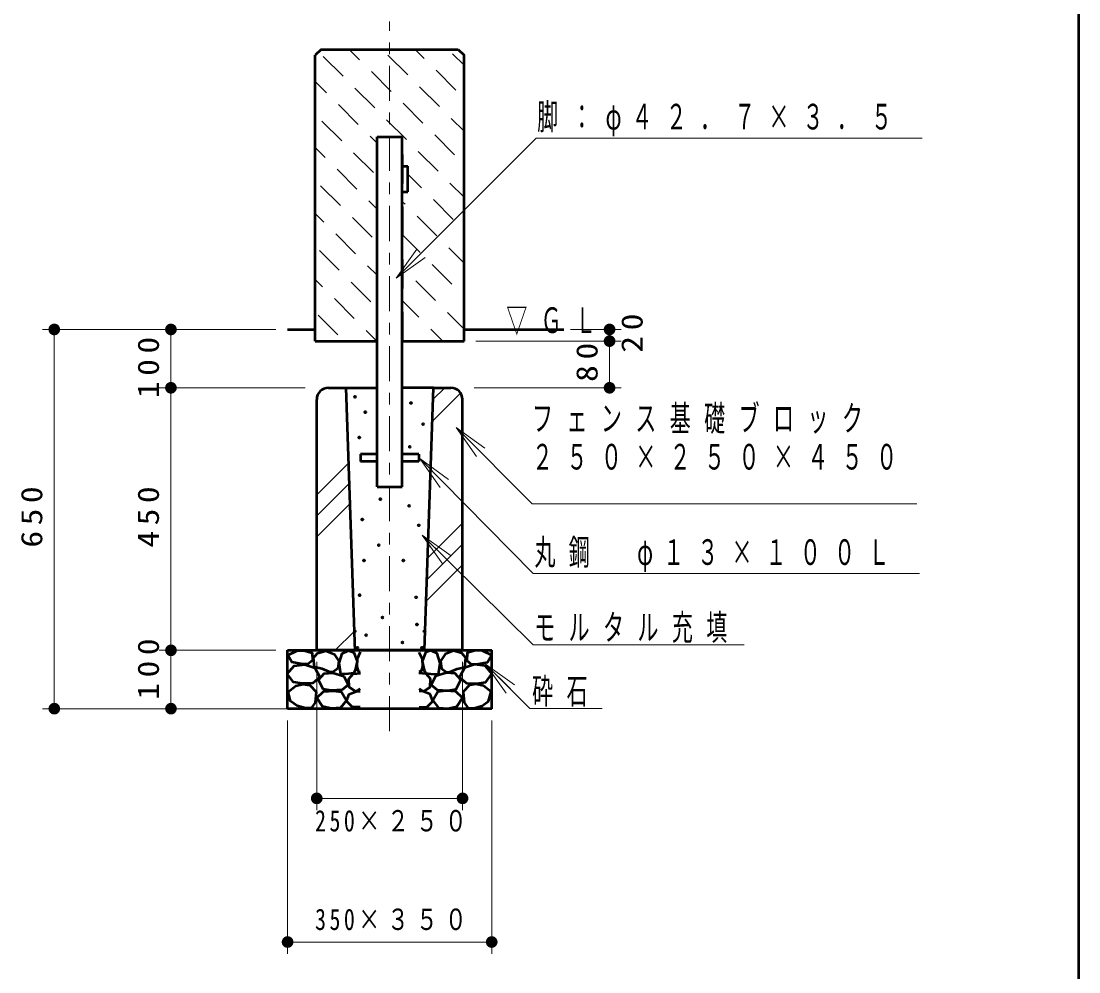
# Model space of a CAD drawing. Units: millimetres on the paper, with parts at other scales. Extents: x -385 to 0, y -594 to 267.
# Drawn here: x -90.7 to 0, y -520 to -438.5 of the extents above; entities that cross this region are included whole.
import ezdxf

# ---------------------------------------------------------------- set-up
doc = ezdxf.new("R2010")
doc.units = ezdxf.units.MM
doc.linetypes.add('USER1', pattern=[4.5, 2.5, -2])
doc.linetypes.add('USER2', pattern=[6, 3, -1, 1, -1])
doc.layers.add('LY_1', color=140, linetype='Continuous', lineweight=50)
doc.styles.add('ＭＳ ゴシック', font='')
doc.styles.get('ＭＳ ゴシック').set_extended_font_data('MS Gothic')

# ---------------------------------------------------------------- blocks, each defined once
blk = doc.blocks.new('filled_dot')
at = {"color": 0, "linetype": 'Continuous', "lineweight": -2, "const_width": 1.25}
blk.add_lwpolyline([(-0.625, 0, 1), (0.625, 0, 1)], format="xyb", close=True, dxfattribs=at)

msp = doc.modelspace()

# ---------------------------------------------------------------- linework, layer by layer
at = {"layer": 'LY_1', "color": 7}
for p, q in [((0, -594), (0, -327)), ((-67.833, -464.917), (-65.458, -464.917)), ((-52.708, -464.917), (-44.157, -464.917))]:
    msp.add_line(p, q, dxfattribs=at)
at = {"layer": 'LY_1', "color": 7, "linetype": 'USER2', "lineweight": 13}
msp.add_line((-59.083, -499.336), (-59.083, -438.535), dxfattribs=at)
at = {"layer": 'LY_1'}
for p, q in [((-64.958, -440.917), (-65.458, -441.417)), ((-65.458, -465.917), (-65.458, -441.417)), ((-64.958, -440.917), (-53.208, -440.917)), ((-53.208, -440.917), (-52.708, -441.417)), ((-52.708, -465.917), (-52.708, -441.417)), ((-60.153, -478.417), (-60.153, -448.417)), ((-60.153, -448.417), (-58.013, -448.417)), ((-58.013, -478.417), (-58.013, -448.417)), ((-58.013, -450.917), (-57.513, -450.917)), ((-57.513, -453.117), (-57.513, -450.917)), ((-58.013, -453.117), (-57.513, -453.117)), ((-65.458, -465.917), (-60.153, -465.917)), ((-58.013, -465.917), (-52.708, -465.917)), ((-64.333, -469.917), (-62.833, -469.917)), ((-62.833, -469.917), (-60.153, -469.917)), ((-62.833, -469.917), (-62.081, -492.517)), ((-55.333, -469.917), (-58.013, -469.917)), ((-56.083, -492.417), (-55.333, -469.917)), ((-55.333, -469.917), (-53.833, -469.917)), ((-65.333, -492.417), (-65.333, -470.917)), ((-52.833, -492.417), (-52.833, -470.917)), ((-61.583, -475.592), (-61.583, -476.242)), ((-60.153, -475.592), (-61.583, -475.592)), ((-56.583, -475.592), (-58.013, -475.592)), ((-56.583, -475.592), (-56.583, -476.242)), ((-60.153, -476.242), (-61.583, -476.242)), ((-56.583, -476.242), (-58.013, -476.242)), ((-60.153, -478.417), (-58.013, -478.417)), ((-67.833, -497.417), (-67.833, -492.417)), ((-67.833, -492.417), (-50.333, -492.417)), ((-52.833, -492.417), (-65.333, -492.417)), ((-50.333, -497.417), (-50.333, -492.417)), ((-50.333, -497.417), (-67.833, -497.417))]:
    msp.add_line(p, q, dxfattribs=at)
at = {"layer": 'LY_1', "color": 7, "lineweight": 13}
for p, q in [((-63.074, -443.215), (-64.771, -441.517)), ((-61.66, -441.8), (-62.543, -440.917)), ((-57.53, -443.101), (-59.227, -441.404)), ((-56.116, -441.687), (-56.886, -440.917)), ((-52.708, -442.267), (-53.684, -441.291)), ((-58.944, -444.516), (-60.641, -442.819)), ((-53.401, -444.402), (-55.098, -442.705)), ((-64.488, -444.629), (-65.458, -443.659)), ((-60.359, -445.93), (-62.056, -444.233)), ((-54.815, -445.817), (-56.512, -444.12)), ((-61.773, -447.344), (-63.47, -445.647)), ((-56.229, -447.231), (-57.926, -445.534)), ((-57.643, -448.645), (-59.34, -446.948)), ((-52.708, -447.923), (-53.797, -446.835)), ((-63.187, -448.758), (-64.884, -447.061)), ((-60.153, -448.964), (-60.755, -448.362)), ((-58.527, -460.524), (-46.53, -448.528)), ((-53.514, -449.946), (-55.211, -448.249)), ((-46.53, -448.528), (-13.436, -448.528)), ((-64.601, -450.172), (-65.458, -449.316)), ((-54.928, -451.36), (-56.625, -449.663)), ((-60.472, -451.474), (-62.169, -449.776)), ((-61.886, -452.888), (-63.583, -451.191)), ((-56.342, -452.775), (-57.513, -451.604)), ((-52.708, -453.58), (-53.91, -452.379)), ((-63.3, -454.302), (-64.997, -452.605)), ((-60.153, -454.621), (-60.868, -453.906)), ((-57.756, -454.189), (-57.913, -454.032)), ((-53.627, -455.49), (-55.324, -453.793)), ((-64.714, -455.716), (-65.458, -454.972)), ((-60.585, -457.017), (-62.282, -455.32)), ((-55.041, -456.904), (-56.738, -455.207)), ((-61.999, -458.431), (-63.696, -456.734)), ((-56.455, -458.318), (-57.913, -456.861)), ((-63.413, -459.846), (-65.11, -458.149)), ((-58.527, -460.524), (-56.759, -458.049)), ((-58.527, -460.524), (-56.405, -458.403)), ((-56.052, -458.757), (-58.527, -460.524)), ((-52.708, -459.237), (-54.023, -457.922)), ((-60.153, -460.277), (-60.981, -459.45)), ((-57.87, -459.733), (-57.913, -459.689)), ((-53.74, -461.034), (-55.437, -459.337)), ((-64.828, -461.26), (-65.458, -460.629)), ((-60.698, -462.561), (-62.395, -460.864)), ((-55.154, -462.448), (-56.851, -460.751)), ((-62.112, -463.975), (-63.809, -462.278)), ((-52.708, -462.066), (-52.722, -462.052)), ((-56.569, -463.862), (-57.913, -462.517)), ((-63.526, -465.389), (-65.224, -463.692)), ((-52.708, -464.894), (-54.136, -463.466)), ((-68.833, -464.917), (-88.833, -464.917)), ((-87.833, -497.417), (-87.833, -464.917)), ((-77.833, -469.917), (-77.833, -464.917)), ((-60.171, -465.917), (-61.094, -464.993)), ((-54.514, -465.917), (-55.55, -464.88)), ((-43.583, -464.917), (-39.23, -464.917)), ((-40.23, -464.917), (-40.23, -465.917)), ((-51.708, -465.917), (-39.23, -465.917)), ((-40.23, -465.917), (-40.23, -469.917)), ((-66.333, -469.917), (-78.833, -469.917)), ((-77.833, -492.417), (-77.833, -469.917)), ((-55.429, -472.792), (-53, -470.363)), ((-55.367, -470.934), (-54.35, -469.917)), ((-51.833, -469.917), (-39.23, -469.917)), ((-51.625, -475.791), (-53.381, -473.307)), ((-53.381, -473.307), (-50.915, -475.087)), ((-53.381, -473.307), (-51.27, -475.439)), ((-53.381, -473.307), (-46.876, -479.876)), ((-54.75, -478.47), (-56.502, -475.983)), ((-56.502, -475.983), (-54.039, -477.767)), ((-56.502, -475.983), (-54.394, -478.119)), ((-56.502, -475.983), (-46.769, -485.846)), ((-65.333, -479.104), (-62.618, -476.388)), ((-65.333, -480.9), (-62.56, -478.127)), ((-65.333, -482.696), (-62.502, -479.865)), ((-46.876, -479.876), (-13.876, -479.876)), ((-55.819, -484.496), (-52.833, -481.51)), ((-54.513, -485.02), (-56.3, -482.559)), ((-56.3, -482.559), (-53.812, -484.307)), ((-56.3, -482.559), (-54.162, -484.663)), ((-56.3, -482.559), (-46.771, -491.939)), ((-55.881, -486.353), (-52.833, -483.306)), ((-55.943, -488.211), (-52.833, -485.102)), ((-46.769, -485.846), (-13.667, -485.846)), ((-63.74, -492.417), (-62.138, -490.815)), ((-46.771, -491.939), (-28.694, -491.939)), ((-68.833, -492.417), (-78.833, -492.417)), ((-77.833, -497.417), (-77.833, -492.417)), ((-65.333, -493.417), (-65.333, -506.104)), ((-52.833, -493.417), (-52.833, -506.104)), ((-49.089, -496.082), (-50.855, -493.606)), ((-50.855, -493.606), (-48.381, -495.376)), ((-50.855, -493.606), (-48.735, -495.729)), ((-50.855, -493.606), (-47.073, -497.394)), ((-63.355, -497.417), (-88.833, -497.417)), ((-47.073, -497.394), (-40.869, -497.394)), ((-67.833, -498.417), (-67.833, -518.417)), ((-50.333, -498.417), (-50.333, -518.417)), ((-52.833, -505.104), (-65.333, -505.104)), ((-50.333, -517.417), (-67.833, -517.417))]:
    msp.add_line(p, q, dxfattribs=at)
at = {"layer": 'LY_1', "color": 7, "linetype": 'USER1', "lineweight": 13}
for p, q in [((-60.253, -465.917), (-60.253, -448.417)), ((-57.913, -465.917), (-57.913, -448.417))]:
    msp.add_line(p, q, dxfattribs=at)
at = {"layer": 'LY_1'}
for points in [[(-66.566, -493.592), (-67.483, -493.418), (-67.818, -492.824), (-67.037, -492.464), (-66.43, -492.427), (-65.724, -492.625), (-65.711, -493.282), (-66.083, -493.604)], [(-64.274, -494.248), (-64.869, -494.013), (-65.526, -493.864), (-65.625, -493.071), (-65.278, -492.65), (-64.559, -492.452), (-63.853, -492.749), (-63.432, -493.344), (-63.531, -493.988), (-63.952, -494.285)], [(-62.143, -494.372), (-62.602, -494.422), (-63.258, -494.447), (-63.407, -493.53), (-63.159, -492.7), (-62.602, -492.427), (-62.156, -492.613), (-61.871, -493.369), (-62.032, -494.124)], [(-56.023, -494.372), (-55.565, -494.422), (-54.908, -494.447), (-54.759, -493.53), (-55.007, -492.7), (-55.565, -492.427), (-56.011, -492.613), (-56.296, -493.369), (-56.134, -494.124)], [(-53.892, -494.248), (-53.297, -494.013), (-52.641, -493.864), (-52.542, -493.071), (-52.888, -492.65), (-53.607, -492.452), (-54.313, -492.749), (-54.734, -493.344), (-54.635, -493.988), (-54.214, -494.285)], [(-51.6, -493.592), (-50.683, -493.418), (-50.349, -492.824), (-51.129, -492.464), (-51.736, -492.427), (-52.442, -492.625), (-52.455, -493.282), (-52.083, -493.604)], [(-66.566, -495.264), (-67.334, -495.153), (-67.855, -494.434), (-67.26, -493.753), (-66.368, -493.629), (-65.488, -493.914), (-65.08, -494.719), (-65.662, -495.239)], [(-51.6, -495.264), (-50.832, -495.153), (-50.311, -494.434), (-50.906, -493.753), (-51.798, -493.629), (-52.678, -493.914), (-53.087, -494.719), (-52.504, -495.239)], [(-64.101, -495.859), (-64.782, -495.735), (-65.179, -494.954), (-64.696, -494.409), (-63.952, -494.335), (-63.023, -494.62), (-62.651, -495.388), (-63.159, -495.797)], [(-54.065, -495.859), (-53.384, -495.735), (-52.988, -494.954), (-53.471, -494.409), (-54.214, -494.335), (-55.143, -494.62), (-55.515, -495.388), (-55.007, -495.797)], [(-66.306, -497.383), (-67.012, -497.16), (-67.57, -496.763), (-67.793, -495.983), (-67.136, -495.45), (-66.512, -495.305), (-65.922, -495.413), (-65.377, -495.97), (-65.464, -496.887), (-65.786, -497.333)], [(-64.064, -497.396), (-64.844, -497.235), (-65.315, -496.479), (-64.757, -495.946), (-63.89, -495.897), (-63.209, -495.983), (-62.788, -496.714), (-63.283, -497.334)], [(-54.103, -497.396), (-53.322, -497.235), (-52.851, -496.479), (-53.409, -495.946), (-54.276, -495.897), (-54.957, -495.983), (-55.379, -496.714), (-54.883, -497.334)], [(-51.86, -497.383), (-51.154, -497.16), (-50.596, -496.763), (-50.373, -495.983), (-51.03, -495.45), (-51.654, -495.305), (-52.244, -495.413), (-52.789, -495.97), (-52.703, -496.887), (-52.38, -497.333)]]:
    msp.add_lwpolyline(points, close=True, dxfattribs=at)
for points in [[(-61.598, -492.588), (-61.858, -493.158), (-61.908, -493.815), (-61.784, -494.199), (-61.623, -494.261)], [(-56.568, -492.588), (-56.308, -493.158), (-56.258, -493.815), (-56.382, -494.199), (-56.543, -494.261)], [(-61.611, -495.723), (-61.995, -495.958), (-62.552, -495.562), (-62.589, -494.855), (-62.205, -494.422), (-61.586, -494.385)], [(-56.556, -495.723), (-56.172, -495.958), (-55.614, -495.562), (-55.577, -494.855), (-55.961, -494.422), (-56.58, -494.385)], [(-61.611, -497.284), (-62.292, -497.259), (-62.788, -496.788), (-62.565, -496.169), (-61.945, -495.958), (-61.611, -495.921)], [(-56.556, -497.284), (-55.874, -497.259), (-55.379, -496.788), (-55.602, -496.169), (-56.221, -495.958), (-56.556, -495.921)]]:
    msp.add_lwpolyline(points, dxfattribs=at)
for centre in [(-62.05, -470.691), (-57.255, -471.218), (-61.171, -472.004), (-56.212, -473.035), (-61.686, -474.173), (-57.349, -474.97), (-59.879, -479.457), (-57.41, -480.031), (-61.425, -481.203), (-56.587, -481.702), (-60.004, -483.398), (-61.276, -484.72), (-57.909, -484.72), (-61.66, -487.685), (-56.808, -487.869), (-59.7, -489.601), (-56.745, -490.205), (-62.074, -490.787), (-61.101, -491.12), (-56.092, -490.787), (-61.851, -492.203), (-57.976, -491.752), (-56.316, -492.203)]:
    msp.add_circle(centre, 0.05, dxfattribs=at)
for centre, start, end in [((-64.333, -470.917), 90, 180), ((-53.833, -470.917), 0, 90)]:
    msp.add_arc(centre, 1, start, end, dxfattribs=at)

# ---------------------------------------------------------------- block references
at = {"layer": 'LY_1', "color": 7, "lineweight": 13, "xscale": 0.4, "yscale": 0.4}
for p, rotation in [((-87.833, -464.917), 270), ((-77.833, -464.917), 270), ((-40.23, -464.917), 270), ((-40.23, -465.917), 270), ((-40.23, -465.917), 90), ((-77.833, -469.917), 270), ((-77.833, -469.917), 90), ((-40.23, -469.917), 90), ((-77.833, -492.417), 270), ((-77.833, -492.417), 90), ((-87.833, -497.417), 90), ((-77.833, -497.417), 90), ((-52.833, -505.104), 180), ((-50.333, -517.417), 180)]:
    msp.add_blockref('filled_dot', p, dxfattribs=dict(at, rotation=rotation))
for p in [(-65.333, -505.104), (-67.833, -517.417)]:
    msp.add_blockref('filled_dot', p, dxfattribs=at)

# ---------------------------------------------------------------- texts
at = {"layer": 'LY_1', "color": 7, "style": 'ＭＳ ゴシック'}
for s, insert, char_height, attachment_point in [('\\T1.63;\\W0.6;脚：φ４２．７×３．５', (-46.436, -448.378), 2.199, 7), ('\\T1.64;\\W0.6;▽ＧＬ', (-49.083, -465.417), 2.199, 7), ('\\T1.64;\\W0.6;フェンス基礎ブロック', (-46.876, -471.426), 2.199, 1), ('\\T1.64;\\W0.6;２５０×２５０×４５０', (-46.876, -474.726), 2.199, 1), ('\\T1.63;\\W0.6;丸鋼\u3000φ１３×１００Ｌ', (-46.667, -485.696), 2.199, 7), ('\\T1.64;\\W0.6;モルタル充填', (-46.694, -491.789), 2.199, 7), ('\\T1.64;\\W0.6;砕石', (-46.869, -497.244), 2.199, 7), ('\\T1.32;\\W0.75;250×２５０', (-58.676, -506.104), 1.833, 2), ('\\T1.32;\\W0.75;350×３５０', (-58.676, -516.417), 1.833, 8)]:
    msp.add_mtext(s, dxfattribs=dict(at, insert=insert, char_height=char_height, attachment_point=attachment_point))
at = {"layer": 'LY_1', "color": 7, "char_height": 1.833, "rotation": 90, "style": 'ＭＳ ゴシック'}
for s, insert, attachment_point in [('\\T1.34;\\W1.15;20', (-39.23, -464.989), 2), ('\\T1.33;\\W1.15;100', (-78.833, -467.937), 8), ('\\T1.34;\\W1.15;80', (-41.23, -467.489), 8), ('\\T1.33;\\W1.15;650', (-88.833, -480.752), 8), ('\\T1.33;\\W1.15;450', (-78.833, -480.752), 8), ('\\T1.33;\\W1.15;100', (-78.833, -493.786), 8)]:
    msp.add_mtext(s, dxfattribs=dict(at, insert=insert, attachment_point=attachment_point))

doc.saveas('drawing.dxf')
